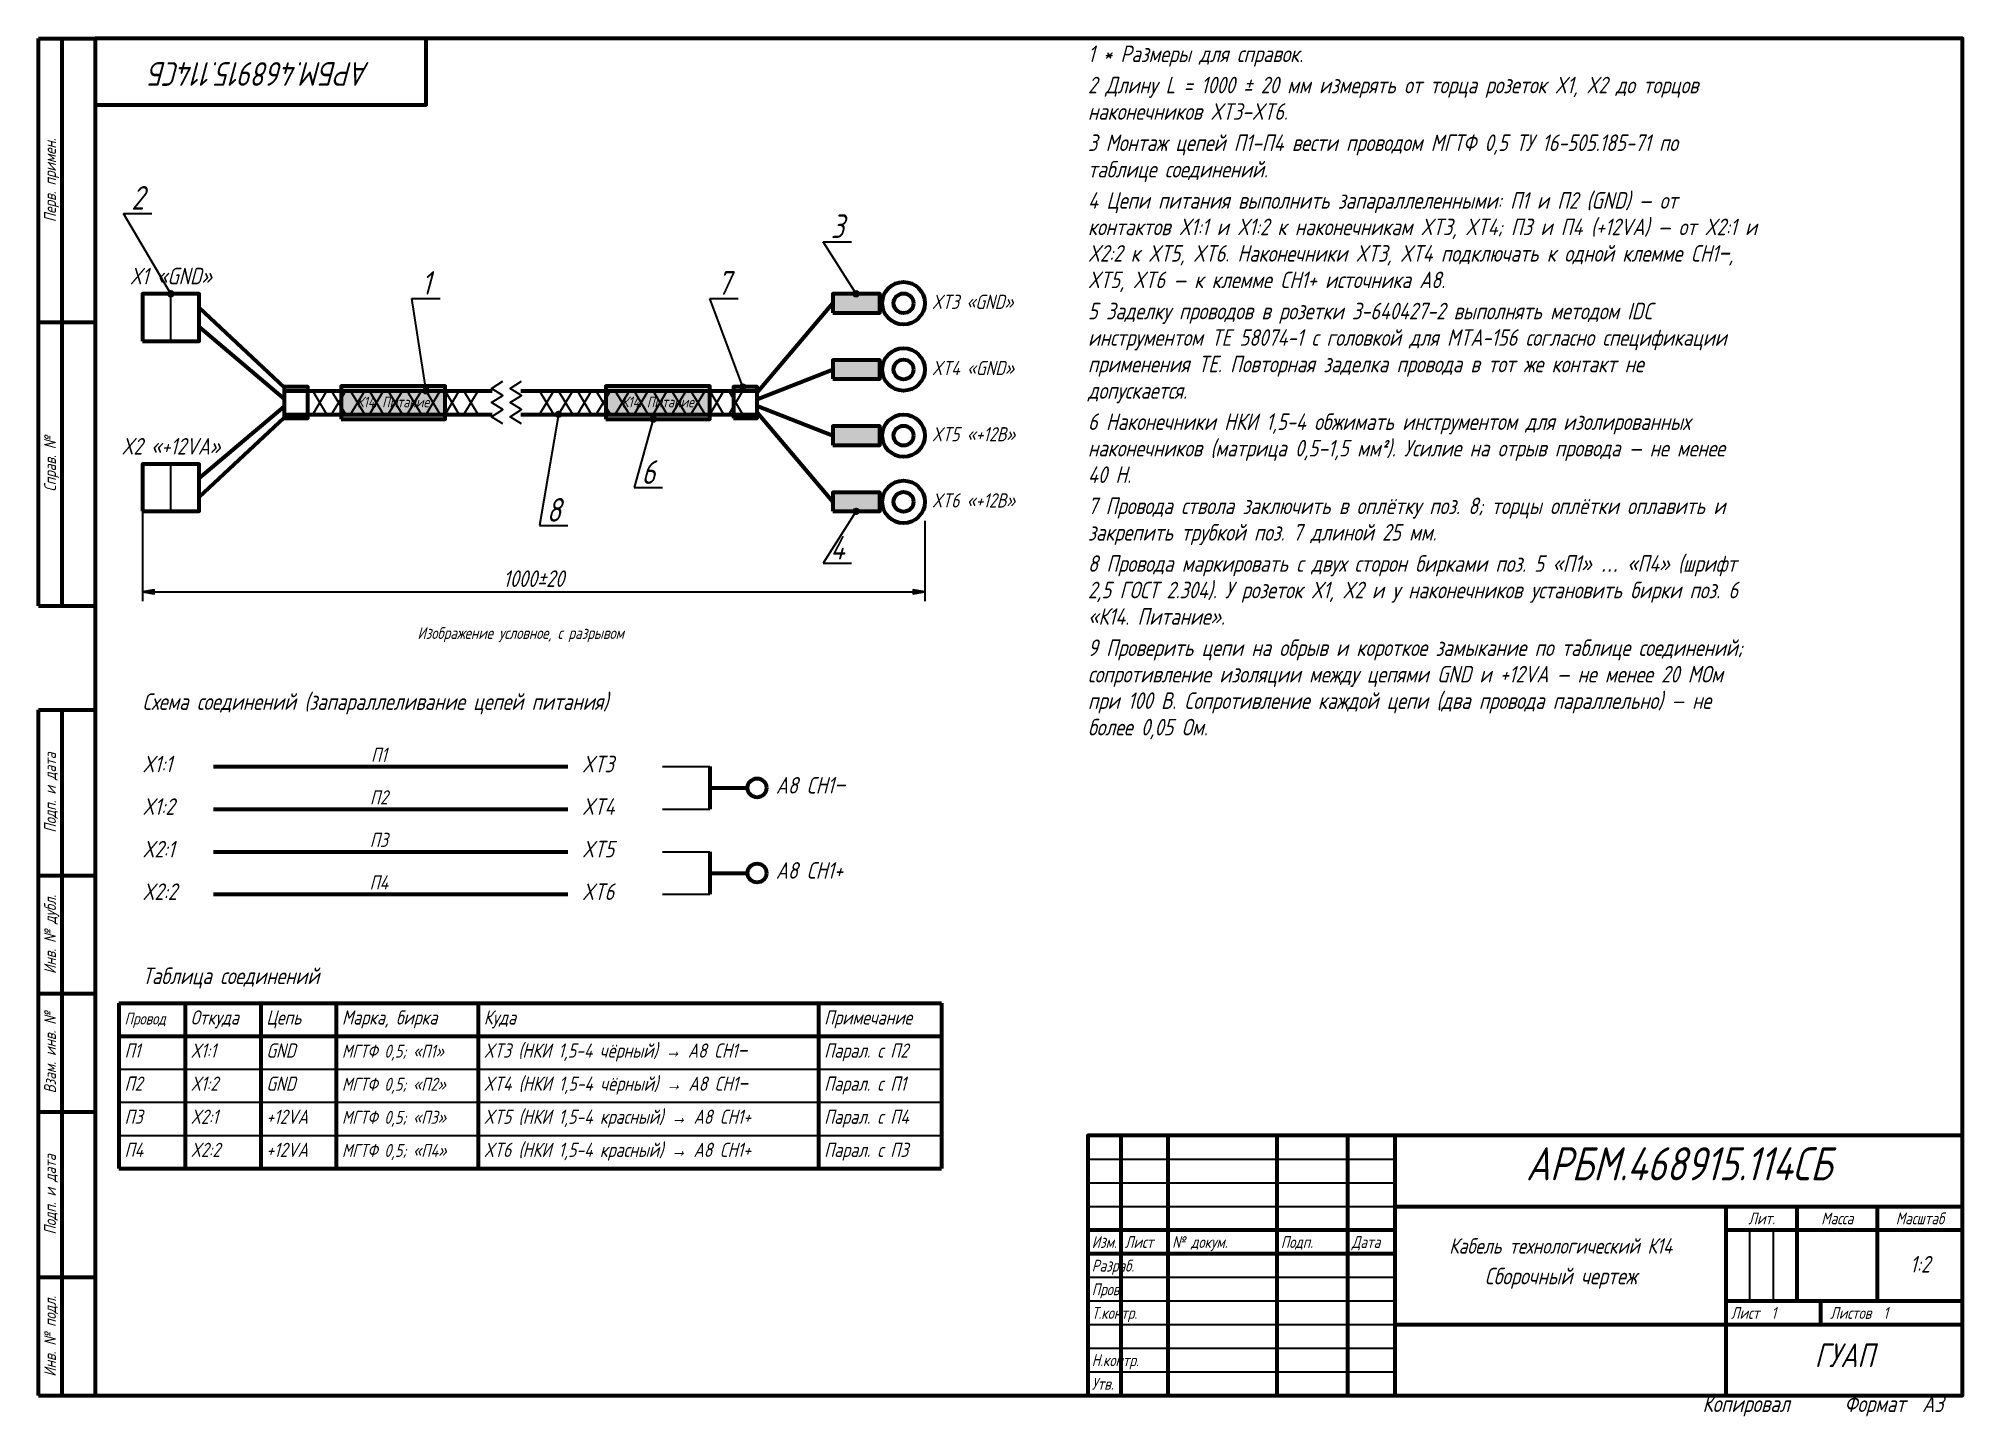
# Model space of a CAD drawing. Header units: metres. Extents: x 8 to 415, y 1 to 292.
import ezdxf
from ezdxf.enums import TextEntityAlignment as Align

# ---------------------------------------------------------------- set-up
doc = ezdxf.new("R2010")
doc.units = ezdxf.units.M
doc.layers.add('ОСНОВНАЯ', color=7, linetype='Continuous', lineweight=70)
doc.layers.add('ТОНКАЯ', color=7, linetype='Continuous', lineweight=35)
doc.styles.add('ГОСТ', font='isocpeur.ttf')

msp = doc.modelspace()

# ---------------------------------------------------------------- hatches: boundary and pattern name
for points in [[(176, 234), (186, 234), (186, 238), (176, 238)], [(176, 220), (186, 220), (186, 224), (176, 224)], [(72, 211.5), (94, 211.5), (94, 218.5), (72, 218.5)], [(128, 211.5), (150, 211.5), (150, 218.5), (128, 218.5)], [(176, 206), (186, 206), (186, 210), (176, 210)], [(176, 192), (186, 192), (186, 196), (176, 196)], [(30, 175), (32.46, 174.58), (32.46, 175.42)], [(195.5, 175), (193.04, 175.42), (193.04, 174.58)]]:
    msp.add_hatch(color=7).paths.add_polyline_path(points)

# ---------------------------------------------------------------- linework, layer by layer
at = {"layer": 'ОСНОВНАЯ', "linetype": 'CONTINUOUS'}
for p, q in [((8, 172), (8, 292)), ((8, 292), (20, 292)), ((13, 172), (13, 292)), ((8, 232), (20, 232)), ((42, 235), (60, 218.2)), ((160, 217.1), (176, 236)), ((42, 231), (60, 215.8)), ((160, 215.7), (176, 222)), ((60, 217.5), (104, 217.5)), ((110, 217.5), (160, 217.5)), ((42, 199), (60, 214.2)), ((42, 195), (60, 211.8)), ((60, 212.5), (104, 212.5)), ((110, 212.5), (160, 212.5)), ((160, 214.3), (176, 208)), ((160, 212.9), (176, 194)), ((8, 172), (20, 172)), ((8, 5), (8, 150)), ((8, 150), (20, 150)), ((13, 5), (13, 150)), ((45, 138), (120, 138)), ((150, 138), (150, 129)), ((150, 133.5), (158, 133.5)), ((45, 129), (120, 129)), ((45, 120), (120, 120)), ((150, 120), (150, 111)), ((8, 115), (20, 115)), ((150, 115.5), (158, 115.5)), ((45, 111), (120, 111)), ((8, 90), (20, 90)), ((25, 88), (199, 88)), ((25, 88), (25, 53)), ((39, 88), (39, 53)), ((55, 88), (55, 53)), ((71, 88), (71, 53)), ((101, 88), (101, 53)), ((173, 88), (173, 53)), ((199, 88), (199, 53)), ((25, 81), (199, 81)), ((8, 65), (20, 65)), ((237, 5), (237, 60)), ((247, 5), (247, 60)), ((270, 5), (270, 60)), ((285, 5), (285, 60)), ((295, 5), (295, 60)), ((25, 53), (199, 53)), ((295, 45), (415, 45)), ((365, 5), (365, 45)), ((380, 25), (380, 45)), ((397, 25), (397, 45)), ((230, 40), (295, 40)), ((365, 40), (415, 40)), ((230, 35), (295, 35)), ((8, 30), (20, 30)), ((365, 25), (415, 25)), ((385, 20), (385, 25)), ((295, 20), (415, 20)), ((8, 5), (20, 5))]:
    msp.add_line(p, q, dxfattribs=at)
for points in [[(20, 5), (415, 5), (415, 292), (20, 292)], [(20, 278), (90, 278), (90, 292), (20, 292)], [(30, 228), (42, 228), (42, 238), (30, 238)], [(176, 234), (186, 234), (186, 238), (176, 238)], [(176, 220), (186, 220), (186, 224), (176, 224)], [(60, 211.7), (65, 211.7), (65, 218.3), (60, 218.3)], [(72, 211.5), (94, 211.5), (94, 218.5), (72, 218.5)], [(128, 211.5), (150, 211.5), (150, 218.5), (128, 218.5)], [(155, 211.7), (160, 211.7), (160, 218.3), (155, 218.3)], [(176, 206), (186, 206), (186, 210), (176, 210)], [(30, 192), (42, 192), (42, 202), (30, 202)], [(176, 192), (186, 192), (186, 196), (176, 196)], [(230, 5), (415, 5), (415, 60), (230, 60)]]:
    msp.add_lwpolyline(points, close=True, dxfattribs=at)
at = {"layer": 'ОСНОВНАЯ'}
for centre, radius in [((191, 236), 4.5), ((191, 236), 2.1), ((191, 222), 4.5), ((191, 222), 2.1), ((191, 208), 4.5), ((191, 208), 2.1), ((191, 194), 4.5), ((191, 194), 2.1), ((160, 133.5), 2), ((160, 115.5), 2)]:
    msp.add_circle(centre, radius, dxfattribs=at)
at = {"layer": 'ТОНКАЯ', "linetype": 'CONTINUOUS'}
for p, q in [((36, 238), (26, 255)), ((26, 255), (32, 255)), ((181, 238), (174, 249)), ((174, 249), (180, 249)), ((36, 228), (36, 238)), ((90, 217.5), (87, 237)), ((87, 237), (93, 237)), ((157, 218.3), (150, 237)), ((150, 237), (156, 237)), ((66, 212.5), (69, 217.5)), ((69, 212.5), (66, 217.5)), ((70, 212.5), (73, 217.5)), ((73, 212.5), (70, 217.5)), ((74, 212.5), (77, 217.5)), ((77, 212.5), (74, 217.5)), ((78, 212.5), (81, 217.5)), ((81, 212.5), (78, 217.5)), ((82, 212.5), (85, 217.5)), ((85, 212.5), (82, 217.5)), ((86, 212.5), (89, 217.5)), ((89, 212.5), (86, 217.5)), ((90, 212.5), (93, 217.5)), ((93, 212.5), (90, 217.5)), ((94, 212.5), (97, 217.5)), ((97, 212.5), (94, 217.5)), ((98, 212.5), (101, 217.5)), ((101, 212.5), (98, 217.5)), ((114, 212.5), (117, 217.5)), ((117, 212.5), (114, 217.5)), ((118, 212.5), (121, 217.5)), ((121, 212.5), (118, 217.5)), ((122, 212.5), (125, 217.5)), ((125, 212.5), (122, 217.5)), ((126, 212.5), (129, 217.5)), ((129, 212.5), (126, 217.5)), ((130, 212.5), (133, 217.5)), ((133, 212.5), (130, 217.5)), ((134, 212.5), (137, 217.5)), ((137, 212.5), (134, 217.5)), ((138, 212.5), (141, 217.5)), ((141, 212.5), (138, 217.5)), ((142, 212.5), (145, 217.5)), ((145, 212.5), (142, 217.5)), ((146, 212.5), (149, 217.5)), ((149, 212.5), (146, 217.5)), ((150, 212.5), (153, 217.5)), ((153, 212.5), (150, 217.5)), ((154, 212.5), (157, 217.5)), ((157, 212.5), (154, 217.5)), ((118, 212.5), (114, 189)), ((138, 211.5), (134, 197)), ((36, 192), (36, 202)), ((134, 197), (140, 197)), ((30, 192), (30, 173)), ((181, 192), (174, 181)), ((114, 189), (120, 189)), ((195.5, 190), (195.5, 173)), ((174, 181), (180, 181)), ((30, 175), (195.5, 175)), ((140, 138), (150, 138)), ((140, 129), (150, 129)), ((140, 120), (150, 120)), ((140, 111), (150, 111)), ((25, 74), (199, 74)), ((25, 67), (199, 67)), ((25, 60), (199, 60)), ((230, 55), (295, 55)), ((230, 50), (295, 50)), ((230, 45), (295, 45)), ((370, 25), (370, 40)), ((375, 25), (375, 40)), ((230, 30), (295, 30)), ((230, 25), (295, 25)), ((230, 20), (295, 20)), ((230, 15), (295, 15)), ((230, 10), (295, 10))]:
    msp.add_line(p, q, dxfattribs=at)
for points in [[(106.2, 210.5), (103.8, 212), (106.2, 213.5), (103.8, 215), (106.2, 216.5), (103.8, 218), (106.2, 219.5)], [(110.2, 210.5), (107.8, 212), (110.2, 213.5), (107.8, 215), (110.2, 216.5), (107.8, 218), (110.2, 219.5)]]:
    msp.add_lwpolyline(points, dxfattribs=at)
for points in [[(30, 175), (32.46, 174.58), (32.46, 175.42)], [(195.5, 175), (193.04, 175.42), (193.04, 174.58)]]:
    msp.add_lwpolyline(points, close=True, dxfattribs=at)
at = {"layer": 'ТОНКАЯ'}
for centre in [(36, 238), (181, 238), (90, 217.5), (157, 218.3), (118, 212.5), (138, 211.5), (181, 192)]:
    msp.add_circle(centre, 0.6, dxfattribs=at)

# ---------------------------------------------------------------- texts
at = {"layer": 'ТОНКАЯ', "style": 'ГОСТ', "oblique": 15, "width": 0.8}
for s, height, p in [('1 * Размеры для справок.', 3.5, (230, 287)), ('2 Длину L = 1000 ± 20 мм измерять от торца розеток X1, X2 до торцов', 3.5, (230, 280.4)), ('наконечников XT3–XT6.', 3.5, (230, 274.8)), ('3 Монтаж цепей П1–П4 вести проводом МГТФ 0,5 ТУ 16-505.185-71 по', 3.5, (230, 268.2)), ('таблице соединений.', 3.5, (230, 262.6)), ('4 Цепи питания выполнить запараллеленными: П1 и П2 (GND) — от', 3.5, (230, 256)), ('контактов X1:1 и X1:2 к наконечникам XT3, XT4; П3 и П4 (+12VA) — от X2:1 и', 3.5, (230, 250.4)), ('X2:2 к XT5, XT6. Наконечники XT3, XT4 подключать к одной клемме CH1−,', 3.5, (230, 244.8)), ('XT5, XT6 — к клемме CH1+ источника A8.', 3.5, (230, 239.2)), ('XT3 «GND»', 3, (197, 234.8)), ('5 Заделку проводов в розетки 3-640427-2 выполнять методом IDC', 3.5, (230, 232.6)), ('инструментом TE 58074-1 с головкой для MTA-156 согласно спецификации', 3.5, (230, 227)), ('применения TE. Повторная заделка провода в тот же контакт не', 3.5, (230, 221.4)), ('XT4 «GND»', 3, (197, 220.8)), ('допускается.', 3.5, (230, 215.8)), ('6 Наконечники НКИ 1,5-4 обжимать инструментом для изолированных', 3.5, (230, 209.2)), ('XT5 «+12В»', 3, (197, 206.8)), ('наконечников (матрица 0,5–1,5 мм²). Усилие на отрыв провода — не менее', 3.5, (230, 203.6)), ('40 Н.', 3.5, (230, 198)), ('XT6 «+12В»', 3, (197, 192.8)), ('7 Провода ствола заключить в оплётку поз. 8; торцы оплётки оплавить и', 3.5, (230, 191.4)), ('закрепить трубкой поз. 7 длиной 25 мм.', 3.5, (230, 185.8)), ('8 Провода маркировать с двух сторон бирками поз. 5 «П1» … «П4» (шрифт', 3.5, (230, 179.2)), ('2,5 ГОСТ 2.304). У розеток X1, X2 и у наконечников установить бирки поз. 6', 3.5, (230, 173.6)), ('«К14. Питание».', 3.5, (230, 168)), ('9 Проверить цепи на обрыв и короткое замыкание по таблице соединений;', 3.5, (230, 161.4)), ('сопротивление изоляции между цепями GND и +12VA — не менее 20 МОм', 3.5, (230, 155.8)), ('Схема соединений (запараллеливание цепей питания)', 3.5, (30, 150)), ('при 100 В. Сопротивление каждой цепи (два провода параллельно) — не', 3.5, (230, 150.2)), ('более 0,05 Ом.', 3.5, (230, 144.6)), ('X1:1', 3.5, (30, 136.8)), ('XT3', 3.5, (123, 136.8)), ('A8 CH1−', 3.5, (164, 132.3)), ('X1:2', 3.5, (30, 127.8)), ('XT4', 3.5, (123, 127.8)), ('X2:1', 3.5, (30, 118.8)), ('XT5', 3.5, (123, 118.8)), ('A8 CH1+', 3.5, (164, 114.3)), ('X2:2', 3.5, (30, 109.8)), ('XT6', 3.5, (123, 109.8)), ('Таблица соединений', 3.5, (30, 92)), ('Провод', 2.5, (26.2, 83.45)), ('Откуда', 3, (40.2, 83.45)), ('Цепь', 3, (56.2, 83.45)), ('Марка, бирка', 3, (72.2, 83.45)), ('Куда', 3, (102.2, 83.45)), ('Примечание', 3, (174.2, 83.45)), ('П1', 3, (26.2, 76.45)), ('X1:1', 3, (40.2, 76.45)), ('GND', 3, (56.2, 76.45)), ('МГТФ 0,5; «П1»', 2.75, (72.2, 76.45)), ('XT3 (НКИ 1,5-4 чёрный) → A8 CH1−', 3, (102.2, 76.45)), ('Парал. с П2', 3, (174.2, 76.45)), ('П2', 3, (26.2, 69.45)), ('X1:2', 3, (40.2, 69.45)), ('GND', 3, (56.2, 69.45)), ('МГТФ 0,5; «П2»', 2.75, (72.2, 69.45)), ('XT4 (НКИ 1,5-4 чёрный) → A8 CH1−', 3, (102.2, 69.45)), ('Парал. с П1', 3, (174.2, 69.45)), ('П3', 3, (26.2, 62.45)), ('X2:1', 3, (40.2, 62.45)), ('+12VA', 3, (56.2, 62.45)), ('МГТФ 0,5; «П3»', 2.75, (72.2, 62.45)), ('XT5 (НКИ 1,5-4 красный) → A8 CH1+', 3, (102.2, 62.45)), ('Парал. с П4', 3, (174.2, 62.45)), ('П4', 3, (26.2, 55.45)), ('X2:2', 3, (40.2, 55.45)), ('+12VA', 3, (56.2, 55.45)), ('МГТФ 0,5; «П4»', 2.75, (72.2, 55.45)), ('XT6 (НКИ 1,5-4 красный) → A8 CH1+', 3, (102.2, 55.45)), ('Парал. с П3', 3, (174.2, 55.45)), ('Изм.', 2.5, (230.8, 36.2)), ('Лист', 2.5, (237.8, 36.2)), ('№ докум.', 2.5, (247.8, 36.2)), ('Подп.', 2.5, (270.8, 36.2)), ('Дата', 2.5, (285.8, 36.2)), ('Разраб.', 2.5, (230.8, 31.2)), ('Пров.', 2.5, (230.8, 26.2)), ('Т.контр.', 2.5, (230.8, 21.2)), ('Лист  1', 2.5, (366, 21.2)), ('Листов  1', 2.5, (387, 21.2)), ('Н.контр.', 2.5, (230.8, 11.2)), ('Утв.', 2.5, (230.8, 6.2)), ('Копировал', 3.5, (360, 1.5)), ('Формат  A3', 3.5, (390, 1.5))]:
    msp.add_text(s, height=height, dxfattribs=at).set_placement(p)
for s, height, rotation, p in [('АРБМ.468915.114СБ', 5, 180, (55, 287)), ('Перв. примен.', 2.5, 90, (11.7, 262)), ('Справ. №', 2.5, 90, (11.7, 202)), ('Подп. и дата', 2.5, 90, (11.7, 132.5)), ('Инв. № дубл.', 2.5, 90, (11.7, 102.5)), ('Взам. инв. №', 2.5, 90, (11.7, 77.5)), ('Подп. и дата', 2.5, 90, (11.7, 47.5)), ('Инв. № подл.', 2.5, 90, (11.7, 17.5))]:
    msp.add_text(s, height=height, rotation=rotation, dxfattribs=at).set_placement(p, align=Align.CENTER)
for s, height, p in [('2', 5, (29, 255.8)), ('3', 5, (177, 249.8)), ('X1 «GND»', 3.5, (36, 240)), ('1', 5, (90, 237.8)), ('7', 5, (153, 237.8)), ('К14. Питание', 2.25, (83, 214)), ('К14. Питание', 2.25, (139, 214)), ('X2 «+12VA»', 3.5, (36, 204)), ('6', 5, (137, 197.8)), ('8', 5, (117, 189.8)), ('4', 5, (177, 181.8)), ('1000±20', 3.5, (112.75, 176)), ('Изображение условное, с разрывом', 2.5, (110, 165)), ('П1', 3, (80, 139)), ('П2', 3, (80, 130)), ('П3', 3, (80, 121)), ('П4', 3, (80, 112)), ('АРБМ.468915.114СБ', 7, (355, 50.5)), ('Лит.', 2.5, (372.5, 41.2)), ('Масса', 2.5, (388.5, 41.2)), ('Масштаб', 2.5, (406, 41.2)), ('Кабель технологический К14', 3.25, (330, 35)), ('1:2', 3.5, (406, 31)), ('Сборочный чертеж', 3.5, (330, 28.5)), ('ГУАП', 5, (390, 11))]:
    msp.add_text(s, height=height, dxfattribs=at).set_placement(p, align=Align.CENTER)

doc.saveas('drawing.dxf')
